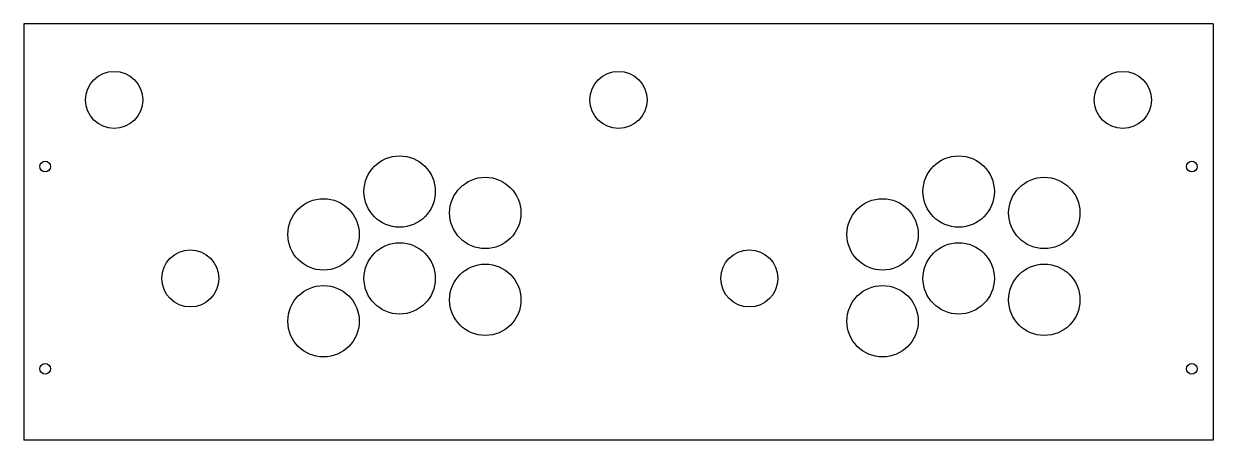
# Model space of a CAD drawing. Extents: x -250 to 250, y -88 to 88.
import ezdxf

# ---------------------------------------------------------------- set-up
doc = ezdxf.new("R2010")
doc.units = 0
doc.layers.add('VISIBLE', color=7, linetype='CONTINUOUS')

msp = doc.modelspace()

# ---------------------------------------------------------------- linework, layer by layer
at = {"layer": 'VISIBLE'}
for p, q in [((250, 87.5), (-250, 87.5)), ((-250, 87.5), (-250, -87.5)), ((250, 87.5), (250, -87.5)), ((250, -87.5), (-250, -87.5))]:
    msp.add_line(p, q, dxfattribs=at)
for centre, radius in [((-212, 55.5), 12), ((0, 55.5), 12), ((212, 55.5), 12), ((-92, 17), 15), ((143, 17), 15), ((-241, 27.5), 2.25), ((241, 27.5), 2.25), ((-56, 8), 15), ((179, 8), 15), ((-124, -1), 15), ((111, -1), 15), ((-92, -19.5), 15), ((143, -19.5), 15), ((-180, -19.5), 12), ((55, -19.5), 12), ((-56, -28.5), 15), ((179, -28.5), 15), ((-124, -37.5), 15), ((111, -37.5), 15), ((-241, -57.5), 2.25), ((241, -57.5), 2.25)]:
    msp.add_circle(centre, radius, dxfattribs=at)

doc.saveas('drawing.dxf')
